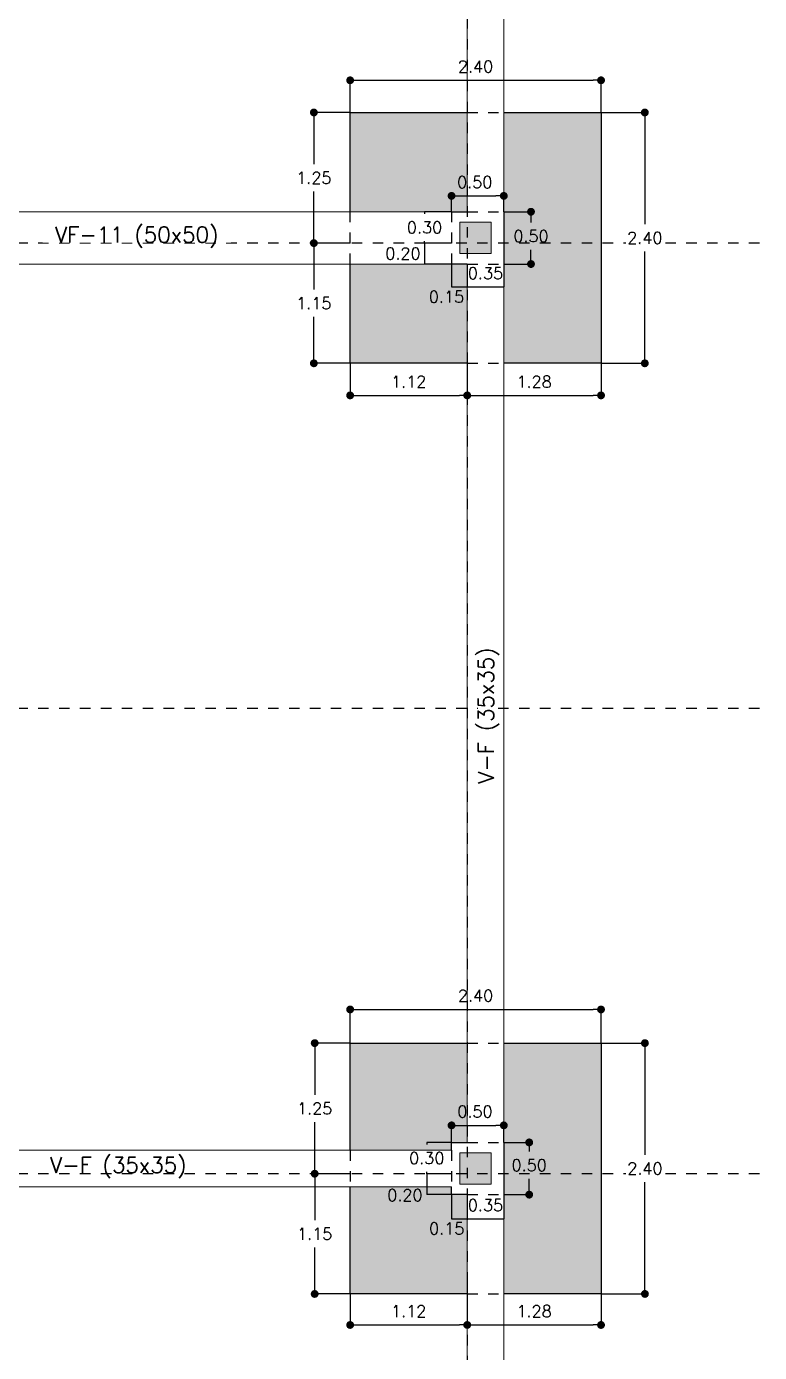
# Model space of a CAD drawing. Header units: millimetres. Extents: x 0 to 197, y -27 to 41.
# Drawn here: x 32.57 to 39.58, y 5.93 to 18.62 of the extents above; entities that cross this region are included whole.
import ezdxf

# ---------------------------------------------------------------- set-up
doc = ezdxf.new("R2010")
doc.units = ezdxf.units.MM
doc.header["$LTSCALE"] = 0.01
doc.header["$PDMODE"] = 3
doc.linetypes.add('DASHDOT', pattern=[1, 0.5, -0.25, 0, -0.25])
doc.linetypes.add('DASHED2', pattern=[0.375, 0.25, -0.125])
doc.layers.add('FC_COLUMNAS', color=5, linetype='Continuous', lineweight=15)
doc.layers.add('FC_VIGAS', color=2, linetype='Continuous', lineweight=0)
for name, color, linetype in [('FC_COTAS', 1, 'Continuous'), ('FC_COTAS @ 75', 1, 'Continuous'), ('FC_EJES', 1, 'DASHDOT'), ('FC_HATCH COLUMNAS', 253, 'Continuous'), ('FC_HATCH ZAPATAS', 254, 'Continuous'), ('FC_PEDESTAL', 4, 'Continuous'), ('FC_PROYECCION', 6, 'DASHED2'), ('FC_R-80 @ 75', 11, 'Continuous'), ('FC_ZAPATAS', 3, 'Continuous')]:
    doc.layers.add(name, color=color, linetype=linetype)
doc.styles.add('FC_TEXT', font='romans.shx', dxfattribs={"height": 0.002})
doc.styles.add('FC_TEXT1', font='romans.shx')
doc.dimstyles.new('FC_COTAS', dxfattribs={"dimtxt": 0.0015, "dimasz": 0.001, "dimexe": 0, "dimexo": 0, "dimgap": 0.001, "dimtad": 1, "dimtih": 1, "dimtoh": 1, "dimzin": 0, "dimdsep": 46, "dimtxsty": 'FC_TEXT1', "dimblk": 'DOT', "dimcen": 0.09, "dimclrd": 256, "dimclre": 256, "dimclrt": 256, "dimadec": 0, "dimazin": 0, "dimtfac": 1, "dimtix": 1, "dimtmove": 2, "dimatfit": 3, "dimfxl": 1.002, "dimtolj": 1, "dimtzin": 0, "dimlwd": -1, "dimarcsym": 0})

# ---------------------------------------------------------------- blocks, each defined once
blk = doc.blocks.new('FC_B_Ejes E5')
at = {"layer": 'FC_EJES', "ltscale": 0.6}
for p, q in [((253.075, -51.037), (253.075, -91.387)), ((255.87, -71.59), (242.678, -71.59)), ((255.87, -76.042), (242.678, -76.042)), ((255.87, -80.495), (242.678, -80.495))]:
    blk.add_line(p, q, dxfattribs=at)
blk = doc.blocks.new('FC_B_Columnas E5')
at = {"layer": 'FC_HATCH COLUMNAS', "ltscale": 1.5}
h = blk.add_hatch(color=256, dxfattribs=at)
h.dxf.hatch_style = 1
h.paths.add_polyline_path([(245.525, -53.58), (245.825, -53.58), (245.825, -53.88), (245.525, -53.88)])
h.paths.add_polyline_path([(253.005, -53.58), (253.305, -53.58), (253.305, -53.88), (253.005, -53.88)])
h.paths.add_polyline_path([(253.005, -88.73), (253.305, -88.73), (253.305, -89.03), (253.005, -89.03)])
h.paths.add_polyline_path([(245.525, -88.73), (245.825, -88.73), (245.825, -89.03), (245.525, -89.03)])
h.paths.add_polyline_path([(245.525, -62.485), (245.825, -62.485), (245.825, -62.785), (245.525, -62.785)])
h.paths.add_polyline_path([(245.525, -71.39), (245.825, -71.39), (245.825, -71.69), (245.525, -71.69)])
h.paths.add_polyline_path([(245.525, -80.295), (245.825, -80.295), (245.825, -80.595), (245.525, -80.595)])
h.paths.add_polyline_path([(253.005, -62.485), (253.305, -62.485), (253.305, -62.785), (253.005, -62.785)])
h.paths.add_polyline_path([(253.005, -71.39), (253.305, -71.39), (253.305, -71.69), (253.005, -71.69)])
h.paths.add_polyline_path([(253.005, -80.295), (253.305, -80.295), (253.305, -80.595), (253.005, -80.595)])
at = {"layer": 'FC_COLUMNAS', "ltscale": 0.6}
for points in [[(253.005, -71.39), (253.305, -71.39), (253.305, -71.69), (253.005, -71.69)], [(253.005, -80.295), (253.305, -80.295), (253.305, -80.595), (253.005, -80.595)]]:
    blk.add_lwpolyline(points, close=True, dxfattribs=at)
blk = doc.blocks.new('_Dot')
at = {"color": 0, "linetype": 'ByBlock', "lineweight": -2}
blk.add_line((-0.5, 0), (-1, 0), dxfattribs=at)
at = {"color": 0, "linetype": 'ByBlock', "const_width": 0.5}
blk.add_lwpolyline([(-0.25, 0, 1), (0.25, 0, 1)], format="xyb", close=True, dxfattribs=at)
blk = doc.blocks.new('*D286')
at = {"layer": 'Defpoints', "color": 0, "ltscale": 0.6, "transparency": 16777216}
for p in [(38.064, 17.795), (38.064, 15.395), (38.483, 15.395)]:
    blk.add_point(p, dxfattribs=at)
at = {"layer": 'FC_COTAS', "lineweight": -2, "ltscale": 0.6, "transparency": 16777216}
for p, q in [((38.064, 17.795), (38.483, 17.795)), ((38.064, 15.395), (38.483, 15.395))]:
    blk.add_line(p, q, dxfattribs=at)
at = {"layer": 'FC_COTAS', "ltscale": 0.6, "transparency": 16777216}
for p, q in [((38.483, 17.72), (38.483, 16.726)), ((38.483, 15.47), (38.483, 16.464))]:
    blk.add_line(p, q, dxfattribs=at)
at = {"layer": 'FC_COTAS', "ltscale": 0.6, "transparency": 16777216, "xscale": 0.075, "yscale": 0.075, "zscale": 0.075}
for p, rotation in [((38.483, 17.795), 90), ((38.483, 15.395), 270)]:
    blk.add_blockref('_Dot', p, dxfattribs=dict(at, rotation=rotation))
at = {"layer": 'FC_COTAS', "ltscale": 0.6, "transparency": 16777216, "insert": (38.483, 16.595), "char_height": 0.1125, "attachment_point": 5, "style": 'FC_TEXT1', "bg_fill": 3, "box_fill_scale": 1.1, "bg_fill_color": 256, "bg_fill_true_color": 13158600, "bg_fill_transparency": 0}
blk.add_mtext('\\A1;2.40', dxfattribs=at)
blk = doc.blocks.new('*D287')
at = {"layer": 'Defpoints', "color": 0, "ltscale": 0.6, "transparency": 16777216}
for p in [(38.064, 18.103), (35.664, 17.795), (38.064, 17.795)]:
    blk.add_point(p, dxfattribs=at)
at = {"layer": 'FC_COTAS', "lineweight": -2, "ltscale": 0.6, "transparency": 16777216}
for p, q in [((35.664, 17.795), (35.664, 18.103)), ((38.064, 17.795), (38.064, 18.103))]:
    blk.add_line(p, q, dxfattribs=at)
at = {"layer": 'FC_COTAS', "ltscale": 0.6, "transparency": 16777216}
blk.add_line((35.739, 18.103), (37.989, 18.103), dxfattribs=at)
at = {"layer": 'FC_COTAS', "ltscale": 0.6, "transparency": 16777216, "xscale": 0.075, "yscale": 0.075, "zscale": 0.075, "rotation": 180}
blk.add_blockref('_Dot', (35.664, 18.103), dxfattribs=at)
at = {"layer": 'FC_COTAS', "ltscale": 0.6, "transparency": 16777216, "xscale": 0.075, "yscale": 0.075, "zscale": 0.075}
blk.add_blockref('_Dot', (38.064, 18.103), dxfattribs=at)
at = {"layer": 'FC_COTAS', "ltscale": 0.6, "transparency": 16777216, "insert": (36.864, 18.234), "char_height": 0.1125, "attachment_point": 5, "style": 'FC_TEXT1'}
blk.add_mtext('\\A1;2.40', dxfattribs=at)
blk = doc.blocks.new('*D288')
at = {"layer": 'Defpoints', "color": 0, "ltscale": 0.6, "transparency": 16777216}
for p in [(35.664, 17.795), (35.317, 16.545), (35.664, 16.545)]:
    blk.add_point(p, dxfattribs=at)
at = {"layer": 'FC_COTAS', "lineweight": -2, "ltscale": 0.6, "transparency": 16777216}
for p, q in [((35.664, 17.795), (35.317, 17.795)), ((35.664, 16.545), (35.317, 16.545))]:
    blk.add_line(p, q, dxfattribs=at)
at = {"layer": 'FC_COTAS', "ltscale": 0.6, "transparency": 16777216}
for p, q in [((35.317, 17.72), (35.317, 17.301)), ((35.317, 16.62), (35.317, 17.039))]:
    blk.add_line(p, q, dxfattribs=at)
at = {"layer": 'FC_COTAS', "ltscale": 0.6, "transparency": 16777216, "xscale": 0.075, "yscale": 0.075, "zscale": 0.075}
for p, rotation in [((35.317, 17.795), 90), ((35.317, 16.545), 270)]:
    blk.add_blockref('_Dot', p, dxfattribs=dict(at, rotation=rotation))
at = {"layer": 'FC_COTAS', "ltscale": 0.6, "transparency": 16777216, "insert": (35.317, 17.17), "char_height": 0.1125, "attachment_point": 5, "style": 'FC_TEXT1'}
blk.add_mtext('\\A1;1.25', dxfattribs=at)
blk = doc.blocks.new('*D289')
at = {"layer": 'Defpoints', "color": 0, "ltscale": 0.6, "transparency": 16777216}
for p in [(35.664, 15.395), (36.784, 15.395), (36.784, 15.088)]:
    blk.add_point(p, dxfattribs=at)
at = {"layer": 'FC_COTAS', "lineweight": -2, "ltscale": 0.6, "transparency": 16777216}
for p, q in [((35.664, 15.395), (35.664, 15.088)), ((36.784, 15.395), (36.784, 15.088))]:
    blk.add_line(p, q, dxfattribs=at)
at = {"layer": 'FC_COTAS', "ltscale": 0.6, "transparency": 16777216}
blk.add_line((35.739, 15.088), (36.709, 15.088), dxfattribs=at)
at = {"layer": 'FC_COTAS', "ltscale": 0.6, "transparency": 16777216, "xscale": 0.075, "yscale": 0.075, "zscale": 0.075, "rotation": 180}
blk.add_blockref('_Dot', (35.664, 15.088), dxfattribs=at)
at = {"layer": 'FC_COTAS', "ltscale": 0.6, "transparency": 16777216, "xscale": 0.075, "yscale": 0.075, "zscale": 0.075}
blk.add_blockref('_Dot', (36.784, 15.088), dxfattribs=at)
at = {"layer": 'FC_COTAS', "ltscale": 0.6, "transparency": 16777216, "insert": (36.224, 15.219), "char_height": 0.1125, "attachment_point": 5, "style": 'FC_TEXT1'}
blk.add_mtext('\\A1;1.12', dxfattribs=at)
blk = doc.blocks.new('*D290')
at = {"layer": 'Defpoints', "color": 0, "ltscale": 0.6, "transparency": 16777216}
for p in [(37.134, 16.845), (37.134, 16.345), (37.394, 16.345)]:
    blk.add_point(p, dxfattribs=at)
at = {"layer": 'FC_COTAS', "lineweight": -2, "ltscale": 0.6, "transparency": 16777216}
for p, q in [((37.134, 16.845), (37.394, 16.845)), ((37.134, 16.345), (37.394, 16.345))]:
    blk.add_line(p, q, dxfattribs=at)
at = {"layer": 'FC_COTAS', "ltscale": 0.6, "transparency": 16777216}
for p, q in [((37.394, 16.77), (37.394, 16.743)), ((37.394, 16.42), (37.394, 16.481))]:
    blk.add_line(p, q, dxfattribs=at)
at = {"layer": 'FC_COTAS', "ltscale": 0.6, "transparency": 16777216, "xscale": 0.075, "yscale": 0.075, "zscale": 0.075}
for p, rotation in [((37.394, 16.845), 90), ((37.394, 16.345), 270)]:
    blk.add_blockref('_Dot', p, dxfattribs=dict(at, rotation=rotation))
at = {"layer": 'FC_COTAS', "ltscale": 0.6, "transparency": 16777216, "insert": (37.394, 16.612), "char_height": 0.1125, "attachment_point": 5, "style": 'FC_TEXT1'}
blk.add_mtext('\\A1;0.50', dxfattribs=at)
blk = doc.blocks.new('*D291')
at = {"layer": 'Defpoints', "color": 0, "ltscale": 0.6, "transparency": 16777216}
for p in [(37.134, 16.997), (36.634, 16.845), (37.134, 16.845)]:
    blk.add_point(p, dxfattribs=at)
at = {"layer": 'FC_COTAS', "lineweight": -2, "ltscale": 0.6, "transparency": 16777216}
for p, q in [((36.634, 16.845), (36.634, 16.997)), ((37.134, 16.845), (37.134, 16.997))]:
    blk.add_line(p, q, dxfattribs=at)
at = {"layer": 'FC_COTAS', "ltscale": 0.6, "transparency": 16777216}
blk.add_line((36.709, 16.997), (37.059, 16.997), dxfattribs=at)
at = {"layer": 'FC_COTAS', "ltscale": 0.6, "transparency": 16777216, "xscale": 0.075, "yscale": 0.075, "zscale": 0.075, "rotation": 180}
blk.add_blockref('_Dot', (36.634, 16.997), dxfattribs=at)
at = {"layer": 'FC_COTAS', "ltscale": 0.6, "transparency": 16777216, "xscale": 0.075, "yscale": 0.075, "zscale": 0.075}
blk.add_blockref('_Dot', (37.134, 16.997), dxfattribs=at)
at = {"layer": 'FC_COTAS', "ltscale": 0.6, "transparency": 16777216, "insert": (36.856, 17.128), "char_height": 0.1125, "attachment_point": 5, "style": 'FC_TEXT1'}
blk.add_mtext('\\A1;0.50', dxfattribs=at)
blk = doc.blocks.new('*D292')
at = {"layer": 'Defpoints', "color": 0, "ltscale": 0.6, "transparency": 16777216}
for p in [(36.634, 16.845), (36.376, 16.545), (36.634, 16.545)]:
    blk.add_point(p, dxfattribs=at)
at = {"layer": 'FC_COTAS', "lineweight": -2, "ltscale": 0.6, "transparency": 16777216}
for p, q in [((36.634, 16.845), (36.376, 16.845)), ((36.634, 16.545), (36.376, 16.545))]:
    blk.add_line(p, q, dxfattribs=at)
at = {"layer": 'FC_COTAS', "ltscale": 0.6, "transparency": 16777216}
for p, q in [((36.376, 16.845), (36.376, 16.826)), ((36.376, 16.545), (36.376, 16.564))]:
    blk.add_line(p, q, dxfattribs=at)
at = {"layer": 'FC_COTAS', "ltscale": 0.6, "transparency": 16777216, "insert": (36.376, 16.695), "char_height": 0.1125, "attachment_point": 5, "style": 'FC_TEXT1'}
blk.add_mtext('\\A1;0.30', dxfattribs=at)
blk = doc.blocks.new('*D293')
at = {"layer": 'Defpoints', "color": 0, "ltscale": 0.6, "transparency": 16777216}
for p in [(36.634, 16.345), (36.784, 16.345), (36.784, 16.126)]:
    blk.add_point(p, dxfattribs=at)
at = {"layer": 'FC_COTAS', "lineweight": -2, "ltscale": 0.6, "transparency": 16777216}
for p, q in [((36.634, 16.345), (36.634, 16.126)), ((36.784, 16.345), (36.784, 16.126))]:
    blk.add_line(p, q, dxfattribs=at)
at = {"layer": 'FC_COTAS', "ltscale": 0.6, "transparency": 16777216}
blk.add_line((36.634, 16.126), (36.784, 16.126), dxfattribs=at)
at = {"layer": 'FC_COTAS', "ltscale": 0.6, "transparency": 16777216, "insert": (36.586, 16.032), "char_height": 0.1125, "attachment_point": 5, "style": 'FC_TEXT1'}
blk.add_mtext('\\A1;0.15', dxfattribs=at)
blk = doc.blocks.new('*D294')
at = {"layer": 'Defpoints', "color": 0, "ltscale": 0.6, "transparency": 16777216}
for p in [(36.784, 16.345), (37.134, 16.345), (37.134, 16.126)]:
    blk.add_point(p, dxfattribs=at)
at = {"layer": 'FC_COTAS', "lineweight": -2, "ltscale": 0.6, "transparency": 16777216}
for p, q in [((36.784, 16.345), (36.784, 16.126)), ((37.134, 16.345), (37.134, 16.126))]:
    blk.add_line(p, q, dxfattribs=at)
at = {"layer": 'FC_COTAS', "ltscale": 0.6, "transparency": 16777216}
blk.add_line((36.784, 16.126), (37.134, 16.126), dxfattribs=at)
at = {"layer": 'FC_COTAS', "ltscale": 0.6, "transparency": 16777216, "insert": (36.959, 16.257), "char_height": 0.1125, "attachment_point": 5, "style": 'FC_TEXT1'}
blk.add_mtext('\\A1;0.35', dxfattribs=at)
blk = doc.blocks.new('*D295')
at = {"layer": 'Defpoints', "color": 0, "ltscale": 0.6, "transparency": 16777216}
for p in [(36.634, 16.545), (36.376, 16.345), (36.634, 16.345)]:
    blk.add_point(p, dxfattribs=at)
at = {"layer": 'FC_COTAS', "lineweight": -2, "ltscale": 0.6, "transparency": 16777216}
for p, q in [((36.634, 16.545), (36.376, 16.545)), ((36.634, 16.345), (36.376, 16.345))]:
    blk.add_line(p, q, dxfattribs=at)
at = {"layer": 'FC_COTAS', "ltscale": 0.6, "transparency": 16777216}
blk.add_line((36.376, 16.545), (36.376, 16.345), dxfattribs=at)
at = {"layer": 'FC_COTAS', "ltscale": 0.6, "transparency": 16777216, "insert": (36.169, 16.445), "char_height": 0.1125, "attachment_point": 5, "style": 'FC_TEXT1'}
blk.add_mtext('\\A1;0.20', dxfattribs=at)
blk = doc.blocks.new('*D296')
at = {"layer": 'Defpoints', "color": 0, "ltscale": 0.6, "transparency": 16777216}
for p in [(35.664, 16.545), (35.317, 15.395), (35.664, 15.395)]:
    blk.add_point(p, dxfattribs=at)
at = {"layer": 'FC_COTAS', "lineweight": -2, "ltscale": 0.6, "transparency": 16777216}
for p, q in [((35.664, 16.545), (35.317, 16.545)), ((35.664, 15.395), (35.317, 15.395))]:
    blk.add_line(p, q, dxfattribs=at)
at = {"layer": 'FC_COTAS', "ltscale": 0.6, "transparency": 16777216}
for p, q in [((35.317, 16.47), (35.317, 16.101)), ((35.317, 15.47), (35.317, 15.839))]:
    blk.add_line(p, q, dxfattribs=at)
at = {"layer": 'FC_COTAS', "ltscale": 0.6, "transparency": 16777216, "xscale": 0.075, "yscale": 0.075, "zscale": 0.075}
for p, rotation in [((35.317, 16.545), 90), ((35.317, 15.395), 270)]:
    blk.add_blockref('_Dot', p, dxfattribs=dict(at, rotation=rotation))
at = {"layer": 'FC_COTAS', "ltscale": 0.6, "transparency": 16777216, "insert": (35.317, 15.97), "char_height": 0.1125, "attachment_point": 5, "style": 'FC_TEXT1'}
blk.add_mtext('\\A1;1.15', dxfattribs=at)
blk = doc.blocks.new('*D297')
at = {"layer": 'Defpoints', "color": 0, "ltscale": 0.6, "transparency": 16777216}
for p in [(36.784, 15.395), (38.064, 15.395), (38.064, 15.088)]:
    blk.add_point(p, dxfattribs=at)
at = {"layer": 'FC_COTAS', "lineweight": -2, "ltscale": 0.6, "transparency": 16777216}
for p, q in [((36.784, 15.395), (36.784, 15.088)), ((38.064, 15.395), (38.064, 15.088))]:
    blk.add_line(p, q, dxfattribs=at)
at = {"layer": 'FC_COTAS', "ltscale": 0.6, "transparency": 16777216}
blk.add_line((36.859, 15.088), (37.989, 15.088), dxfattribs=at)
at = {"layer": 'FC_COTAS', "ltscale": 0.6, "transparency": 16777216, "xscale": 0.075, "yscale": 0.075, "zscale": 0.075, "rotation": 180}
blk.add_blockref('_Dot', (36.784, 15.088), dxfattribs=at)
at = {"layer": 'FC_COTAS', "ltscale": 0.6, "transparency": 16777216, "xscale": 0.075, "yscale": 0.075, "zscale": 0.075}
blk.add_blockref('_Dot', (38.064, 15.088), dxfattribs=at)
at = {"layer": 'FC_COTAS', "ltscale": 0.6, "transparency": 16777216, "insert": (37.424, 15.219), "char_height": 0.1125, "attachment_point": 5, "style": 'FC_TEXT1'}
blk.add_mtext('\\A1;1.28', dxfattribs=at)
blk = doc.blocks.new('*D298')
at = {"layer": 'Defpoints', "color": 0, "ltscale": 0.6, "transparency": 16777216}
for p in [(38.064, 8.89), (38.064, 6.49), (38.484, 6.49)]:
    blk.add_point(p, dxfattribs=at)
at = {"layer": 'FC_COTAS', "lineweight": -2, "ltscale": 0.6, "transparency": 16777216}
for p, q in [((38.064, 8.89), (38.484, 8.89)), ((38.064, 6.49), (38.484, 6.49))]:
    blk.add_line(p, q, dxfattribs=at)
at = {"layer": 'FC_COTAS', "ltscale": 0.6, "transparency": 16777216}
for p, q in [((38.484, 8.815), (38.484, 7.821)), ((38.484, 6.565), (38.484, 7.559))]:
    blk.add_line(p, q, dxfattribs=at)
at = {"layer": 'FC_COTAS', "ltscale": 0.6, "transparency": 16777216, "xscale": 0.075, "yscale": 0.075, "zscale": 0.075}
for p, rotation in [((38.484, 8.89), 90), ((38.484, 6.49), 270)]:
    blk.add_blockref('_Dot', p, dxfattribs=dict(at, rotation=rotation))
at = {"layer": 'FC_COTAS', "ltscale": 0.6, "transparency": 16777216, "insert": (38.484, 7.69), "char_height": 0.1125, "attachment_point": 5, "style": 'FC_TEXT1', "bg_fill": 3, "box_fill_scale": 1.1, "bg_fill_color": 256, "bg_fill_true_color": 13158600, "bg_fill_transparency": 0}
blk.add_mtext('\\A1;2.40', dxfattribs=at)
blk = doc.blocks.new('*D299')
at = {"layer": 'Defpoints', "color": 0, "ltscale": 0.6, "transparency": 16777216}
for p in [(38.064, 9.212), (35.664, 8.89), (38.064, 8.89)]:
    blk.add_point(p, dxfattribs=at)
at = {"layer": 'FC_COTAS', "lineweight": -2, "ltscale": 0.6, "transparency": 16777216}
for p, q in [((35.664, 8.89), (35.664, 9.212)), ((38.064, 8.89), (38.064, 9.212))]:
    blk.add_line(p, q, dxfattribs=at)
at = {"layer": 'FC_COTAS', "ltscale": 0.6, "transparency": 16777216}
blk.add_line((35.739, 9.212), (37.989, 9.212), dxfattribs=at)
at = {"layer": 'FC_COTAS', "ltscale": 0.6, "transparency": 16777216, "xscale": 0.075, "yscale": 0.075, "zscale": 0.075, "rotation": 180}
blk.add_blockref('_Dot', (35.664, 9.212), dxfattribs=at)
at = {"layer": 'FC_COTAS', "ltscale": 0.6, "transparency": 16777216, "xscale": 0.075, "yscale": 0.075, "zscale": 0.075}
blk.add_blockref('_Dot', (38.064, 9.212), dxfattribs=at)
at = {"layer": 'FC_COTAS', "ltscale": 0.6, "transparency": 16777216, "insert": (36.864, 9.344), "char_height": 0.1125, "attachment_point": 5, "style": 'FC_TEXT1'}
blk.add_mtext('\\A1;2.40', dxfattribs=at)
blk = doc.blocks.new('*D300')
at = {"layer": 'Defpoints', "color": 0, "ltscale": 0.6, "transparency": 16777216}
for p in [(35.664, 8.89), (35.325, 7.64), (35.664, 7.64)]:
    blk.add_point(p, dxfattribs=at)
at = {"layer": 'FC_COTAS', "lineweight": -2, "ltscale": 0.6, "transparency": 16777216}
for p, q in [((35.664, 8.89), (35.325, 8.89)), ((35.664, 7.64), (35.325, 7.64))]:
    blk.add_line(p, q, dxfattribs=at)
at = {"layer": 'FC_COTAS', "ltscale": 0.6, "transparency": 16777216}
for p, q in [((35.325, 8.815), (35.325, 8.396)), ((35.325, 7.715), (35.325, 8.134))]:
    blk.add_line(p, q, dxfattribs=at)
at = {"layer": 'FC_COTAS', "ltscale": 0.6, "transparency": 16777216, "xscale": 0.075, "yscale": 0.075, "zscale": 0.075}
for p, rotation in [((35.325, 8.89), 90), ((35.325, 7.64), 270)]:
    blk.add_blockref('_Dot', p, dxfattribs=dict(at, rotation=rotation))
at = {"layer": 'FC_COTAS', "ltscale": 0.6, "transparency": 16777216, "insert": (35.325, 8.265), "char_height": 0.1125, "attachment_point": 5, "style": 'FC_TEXT1'}
blk.add_mtext('\\A1;1.25', dxfattribs=at)
blk = doc.blocks.new('*D301')
at = {"layer": 'Defpoints', "color": 0, "ltscale": 0.6, "transparency": 16777216}
for p in [(35.664, 6.49), (36.784, 6.49), (36.784, 6.193)]:
    blk.add_point(p, dxfattribs=at)
at = {"layer": 'FC_COTAS', "lineweight": -2, "ltscale": 0.6, "transparency": 16777216}
for p, q in [((35.664, 6.49), (35.664, 6.193)), ((36.784, 6.49), (36.784, 6.193))]:
    blk.add_line(p, q, dxfattribs=at)
at = {"layer": 'FC_COTAS', "ltscale": 0.6, "transparency": 16777216}
blk.add_line((35.739, 6.193), (36.709, 6.193), dxfattribs=at)
at = {"layer": 'FC_COTAS', "ltscale": 0.6, "transparency": 16777216, "xscale": 0.075, "yscale": 0.075, "zscale": 0.075, "rotation": 180}
blk.add_blockref('_Dot', (35.664, 6.193), dxfattribs=at)
at = {"layer": 'FC_COTAS', "ltscale": 0.6, "transparency": 16777216, "xscale": 0.075, "yscale": 0.075, "zscale": 0.075}
blk.add_blockref('_Dot', (36.784, 6.193), dxfattribs=at)
at = {"layer": 'FC_COTAS', "ltscale": 0.6, "transparency": 16777216, "insert": (36.224, 6.325), "char_height": 0.1125, "attachment_point": 5, "style": 'FC_TEXT1'}
blk.add_mtext('\\A1;1.12', dxfattribs=at)
blk = doc.blocks.new('*D239')
at = {"layer": 'Defpoints', "color": 0, "ltscale": 0.6, "transparency": 16777216}
for p in [(37.134, 8.103), (36.634, 7.94), (37.134, 7.94)]:
    blk.add_point(p, dxfattribs=at)
at = {"layer": 'FC_COTAS', "lineweight": -2, "ltscale": 0.6, "transparency": 16777216}
for p, q in [((36.634, 7.94), (36.634, 8.103)), ((37.134, 7.94), (37.134, 8.103))]:
    blk.add_line(p, q, dxfattribs=at)
at = {"layer": 'FC_COTAS', "ltscale": 0.6, "transparency": 16777216}
blk.add_line((36.709, 8.103), (37.059, 8.103), dxfattribs=at)
at = {"layer": 'FC_COTAS', "ltscale": 0.6, "transparency": 16777216, "xscale": 0.075, "yscale": 0.075, "zscale": 0.075, "rotation": 180}
blk.add_blockref('_Dot', (36.634, 8.103), dxfattribs=at)
at = {"layer": 'FC_COTAS', "ltscale": 0.6, "transparency": 16777216, "xscale": 0.075, "yscale": 0.075, "zscale": 0.075}
blk.add_blockref('_Dot', (37.134, 8.103), dxfattribs=at)
at = {"layer": 'FC_COTAS', "ltscale": 0.6, "transparency": 16777216, "insert": (36.858, 8.235), "char_height": 0.1125, "attachment_point": 5, "style": 'FC_TEXT1'}
blk.add_mtext('\\A1;0.50', dxfattribs=at)
blk = doc.blocks.new('*D240')
at = {"layer": 'Defpoints', "color": 0, "ltscale": 0.6, "transparency": 16777216}
for p in [(37.134, 7.94), (37.134, 7.44), (37.377, 7.44)]:
    blk.add_point(p, dxfattribs=at)
at = {"layer": 'FC_COTAS', "lineweight": -2, "ltscale": 0.6, "transparency": 16777216}
for p, q in [((37.134, 7.94), (37.377, 7.94)), ((37.134, 7.44), (37.377, 7.44))]:
    blk.add_line(p, q, dxfattribs=at)
at = {"layer": 'FC_COTAS', "ltscale": 0.6, "transparency": 16777216}
for p, q in [((37.377, 7.865), (37.377, 7.853)), ((37.377, 7.515), (37.377, 7.59))]:
    blk.add_line(p, q, dxfattribs=at)
at = {"layer": 'FC_COTAS', "ltscale": 0.6, "transparency": 16777216, "xscale": 0.075, "yscale": 0.075, "zscale": 0.075}
for p, rotation in [((37.377, 7.94), 90), ((37.377, 7.44), 270)]:
    blk.add_blockref('_Dot', p, dxfattribs=dict(at, rotation=rotation))
at = {"layer": 'FC_COTAS', "ltscale": 0.6, "transparency": 16777216, "insert": (37.377, 7.721), "char_height": 0.1125, "attachment_point": 5, "style": 'FC_TEXT1'}
blk.add_mtext('\\A1;0.50', dxfattribs=at)
blk = doc.blocks.new('*D241')
at = {"layer": 'Defpoints', "color": 0, "ltscale": 0.6, "transparency": 16777216}
for p in [(36.634, 7.94), (36.397, 7.64), (36.634, 7.64)]:
    blk.add_point(p, dxfattribs=at)
at = {"layer": 'FC_COTAS', "lineweight": -2, "ltscale": 0.6, "transparency": 16777216}
for p, q in [((36.634, 7.94), (36.397, 7.94)), ((36.634, 7.64), (36.397, 7.64))]:
    blk.add_line(p, q, dxfattribs=at)
at = {"layer": 'FC_COTAS', "ltscale": 0.6, "transparency": 16777216}
for p, q in [((36.397, 7.94), (36.397, 7.921)), ((36.397, 7.64), (36.397, 7.659))]:
    blk.add_line(p, q, dxfattribs=at)
at = {"layer": 'FC_COTAS', "ltscale": 0.6, "transparency": 16777216, "insert": (36.397, 7.79), "char_height": 0.1125, "attachment_point": 5, "style": 'FC_TEXT1'}
blk.add_mtext('\\A1;0.30', dxfattribs=at)
blk = doc.blocks.new('*D242')
at = {"layer": 'Defpoints', "color": 0, "ltscale": 0.6, "transparency": 16777216}
for p in [(36.634, 7.44), (36.784, 7.44), (36.784, 7.208)]:
    blk.add_point(p, dxfattribs=at)
at = {"layer": 'FC_COTAS', "lineweight": -2, "ltscale": 0.6, "transparency": 16777216}
for p, q in [((36.634, 7.44), (36.634, 7.208)), ((36.784, 7.44), (36.784, 7.208))]:
    blk.add_line(p, q, dxfattribs=at)
at = {"layer": 'FC_COTAS', "ltscale": 0.6, "transparency": 16777216}
blk.add_line((36.634, 7.208), (36.784, 7.208), dxfattribs=at)
at = {"layer": 'FC_COTAS', "ltscale": 0.6, "transparency": 16777216, "insert": (36.588, 7.116), "char_height": 0.1125, "attachment_point": 5, "style": 'FC_TEXT1'}
blk.add_mtext('\\A1;0.15', dxfattribs=at)
blk = doc.blocks.new('*D243')
at = {"layer": 'Defpoints', "color": 0, "ltscale": 0.6, "transparency": 16777216}
for p in [(36.784, 7.44), (37.134, 7.44), (37.134, 7.208)]:
    blk.add_point(p, dxfattribs=at)
at = {"layer": 'FC_COTAS', "lineweight": -2, "ltscale": 0.6, "transparency": 16777216}
for p, q in [((36.784, 7.44), (36.784, 7.208)), ((37.134, 7.44), (37.134, 7.208))]:
    blk.add_line(p, q, dxfattribs=at)
at = {"layer": 'FC_COTAS', "ltscale": 0.6, "transparency": 16777216}
blk.add_line((36.784, 7.208), (37.134, 7.208), dxfattribs=at)
at = {"layer": 'FC_COTAS', "ltscale": 0.6, "transparency": 16777216, "insert": (36.959, 7.339), "char_height": 0.1125, "attachment_point": 5, "style": 'FC_TEXT1'}
blk.add_mtext('\\A1;0.35', dxfattribs=at)
blk = doc.blocks.new('*D244')
at = {"layer": 'Defpoints', "color": 0, "ltscale": 0.6, "transparency": 16777216}
for p in [(36.634, 7.64), (36.397, 7.44), (36.634, 7.44)]:
    blk.add_point(p, dxfattribs=at)
at = {"layer": 'FC_COTAS', "lineweight": -2, "ltscale": 0.6, "transparency": 16777216}
for p, q in [((36.634, 7.64), (36.397, 7.64)), ((36.634, 7.44), (36.397, 7.44))]:
    blk.add_line(p, q, dxfattribs=at)
at = {"layer": 'FC_COTAS', "ltscale": 0.6, "transparency": 16777216}
blk.add_line((36.397, 7.64), (36.397, 7.44), dxfattribs=at)
at = {"layer": 'FC_COTAS', "ltscale": 0.6, "transparency": 16777216, "insert": (36.188, 7.435), "char_height": 0.1125, "attachment_point": 5, "style": 'FC_TEXT1'}
blk.add_mtext('\\A1;0.20', dxfattribs=at)
blk = doc.blocks.new('*D245')
at = {"layer": 'Defpoints', "color": 0, "ltscale": 0.6, "transparency": 16777216}
for p in [(35.664, 7.64), (35.325, 6.49), (35.664, 6.49)]:
    blk.add_point(p, dxfattribs=at)
at = {"layer": 'FC_COTAS', "lineweight": -2, "ltscale": 0.6, "transparency": 16777216}
for p, q in [((35.664, 7.64), (35.325, 7.64)), ((35.664, 6.49), (35.325, 6.49))]:
    blk.add_line(p, q, dxfattribs=at)
at = {"layer": 'FC_COTAS', "ltscale": 0.6, "transparency": 16777216}
for p, q in [((35.325, 7.565), (35.325, 7.196)), ((35.325, 6.565), (35.325, 6.934))]:
    blk.add_line(p, q, dxfattribs=at)
at = {"layer": 'FC_COTAS', "ltscale": 0.6, "transparency": 16777216, "xscale": 0.075, "yscale": 0.075, "zscale": 0.075}
for p, rotation in [((35.325, 7.64), 90), ((35.325, 6.49), 270)]:
    blk.add_blockref('_Dot', p, dxfattribs=dict(at, rotation=rotation))
at = {"layer": 'FC_COTAS', "ltscale": 0.6, "transparency": 16777216, "insert": (35.325, 7.065), "char_height": 0.1125, "attachment_point": 5, "style": 'FC_TEXT1'}
blk.add_mtext('\\A1;1.15', dxfattribs=at)
blk = doc.blocks.new('*D246')
at = {"layer": 'Defpoints', "color": 0, "ltscale": 0.6, "transparency": 16777216}
for p in [(36.784, 6.638), (38.064, 6.49), (38.064, 6.193)]:
    blk.add_point(p, dxfattribs=at)
at = {"layer": 'FC_COTAS', "lineweight": -2, "ltscale": 0.6, "transparency": 16777216}
for p, q in [((36.784, 6.638), (36.784, 6.193)), ((38.064, 6.49), (38.064, 6.193))]:
    blk.add_line(p, q, dxfattribs=at)
at = {"layer": 'FC_COTAS', "ltscale": 0.6, "transparency": 16777216}
blk.add_line((36.859, 6.193), (37.989, 6.193), dxfattribs=at)
at = {"layer": 'FC_COTAS', "ltscale": 0.6, "transparency": 16777216, "xscale": 0.075, "yscale": 0.075, "zscale": 0.075, "rotation": 180}
blk.add_blockref('_Dot', (36.784, 6.193), dxfattribs=at)
at = {"layer": 'FC_COTAS', "ltscale": 0.6, "transparency": 16777216, "xscale": 0.075, "yscale": 0.075, "zscale": 0.075}
blk.add_blockref('_Dot', (38.064, 6.193), dxfattribs=at)
at = {"layer": 'FC_COTAS', "ltscale": 0.6, "transparency": 16777216, "insert": (37.424, 6.325), "char_height": 0.1125, "attachment_point": 5, "style": 'FC_TEXT1'}
blk.add_mtext('\\A1;1.28', dxfattribs=at)

msp = doc.modelspace()

# ---------------------------------------------------------------- hatches: boundary and pattern name
at = {"layer": 'FC_HATCH ZAPATAS', "ltscale": 0.6}
h = msp.add_hatch(color=256, dxfattribs=at)
h.dxf.hatch_style = 1
h.paths.add_polyline_path([(36.7843, 17.7951), (35.6643, 17.7951), (35.6643, 16.8451), (36.6343, 16.8451), (36.7843, 16.8451)])
h.paths.add_polyline_path([(36.7843, 16.3451), (36.6343, 16.3451), (35.6643, 16.3451), (35.6643, 15.3951), (36.7843, 15.3951)])
h.paths.add_polyline_path([(38.0643, 16.5449), (37.1343, 16.5449), (37.1343, 16.3451), (37.1343, 15.3951), (38.0643, 15.3951)])
h.paths.add_polyline_path([(38.0643, 17.7951), (37.1343, 17.7951), (37.1343, 16.8451), (37.1343, 16.5449), (38.0643, 16.5449)])
h = msp.add_hatch(color=256, dxfattribs=at)
h.dxf.hatch_style = 1
h.paths.add_polyline_path([(36.7843, 8.8899), (35.6643, 8.8899), (35.6643, 7.8649), (36.6343, 7.8649), (36.6343, 7.9399), (36.7843, 7.9399)])
h.paths.add_polyline_path([(36.7843, 7.4399), (36.6343, 7.4399), (36.6343, 7.5149), (35.6643, 7.5149), (35.6643, 6.4899), (36.7843, 6.4899)])
h.paths.add_polyline_path([(38.0643, 7.6401), (37.1343, 7.6401), (37.1343, 7.4399), (37.1343, 6.4899), (38.0643, 6.4899)])
h.paths.add_polyline_path([(38.0643, 8.8899), (37.1343, 8.8899), (37.1343, 7.9399), (37.1343, 7.6401), (38.0643, 7.6401)])

# ---------------------------------------------------------------- linework, layer by layer
at = {"layer": 'FC_PEDESTAL', "ltscale": 0.6}
for points in [[(36.6343, 16.8451), (36.6343, 16.8451), (36.7843, 16.8451)], [(37.1343, 16.8451), (37.1343, 16.3451)], [(36.7843, 16.3451), (36.6343, 16.3451)], [(36.6343, 7.8649), (36.6343, 7.9399), (36.7843, 7.9399)], [(37.1343, 7.9399), (37.1343, 7.4399)], [(36.7843, 7.4399), (36.6343, 7.4399), (36.6343, 7.5149)]]:
    msp.add_lwpolyline(points, dxfattribs=at)
at = {"layer": 'FC_PROYECCION', "ltscale": 0.6}
for points in [[(36.7843, 17.7951), (37.1343, 17.7951)], [(35.6643, 16.3451), (35.6643, 16.8451)], [(36.6343, 16.8451), (36.6343, 16.3451)], [(36.7843, 16.8451), (37.1343, 16.8451)], [(36.7843, 16.3451), (37.1343, 16.3451)], [(36.7843, 15.3951), (37.1343, 15.3951)], [(36.7843, 8.8899), (37.1343, 8.8899)], [(36.7843, 7.9399), (37.1343, 7.9399)], [(35.6643, 7.8649), (35.6643, 7.5149)], [(36.6343, 7.8649), (36.6343, 7.5149)], [(36.7843, 7.4399), (37.1343, 7.4399)], [(36.7843, 6.4899), (37.1343, 6.4899)]]:
    msp.add_lwpolyline(points, dxfattribs=at)
at = {"layer": 'FC_VIGAS', "ltscale": 0.6}
for points in [[(36.7843, 16.8451), (36.7843, 25.2501)], [(37.1343, 16.8451), (37.1343, 25.2501)], [(36.6343, 16.8451), (29.6143, 16.8451)], [(29.6143, 16.3451), (36.6343, 16.3451)], [(36.7843, 7.9399), (36.7843, 16.3451)], [(37.1343, 7.9399), (37.1343, 16.3451)], [(36.6343, 7.8649), (29.6143, 7.8649)], [(36.6343, 7.5149), (29.6143, 7.5149)], [(36.7843, 7.4399), (36.7843, -0.4951)], [(37.1343, 7.4399), (37.1343, -0.4951)]]:
    msp.add_lwpolyline(points, dxfattribs=at)
at = {"layer": 'FC_ZAPATAS', "ltscale": 0.6}
for points in [[(35.6643, 16.8451), (35.6643, 17.7951), (36.7843, 17.7951)], [(37.1343, 17.7951), (38.0643, 17.7951), (38.0643, 15.3951), (37.1343, 15.3951)], [(36.7843, 15.3951), (35.6643, 15.3951), (35.6643, 16.3451)], [(35.6643, 7.8649), (35.6643, 8.8899), (36.7843, 8.8899)], [(37.1343, 8.8899), (38.0643, 8.8899), (38.0643, 6.4899), (37.1343, 6.4899)], [(36.7843, 6.4899), (35.6643, 6.4899), (35.6643, 7.5149)]]:
    msp.add_lwpolyline(points, dxfattribs=at)

# ---------------------------------------------------------------- block references
at = {"layer": 'FC_COTAS'}
for name in ['FC_B_Ejes E5', 'FC_B_Columnas E5']:
    msp.add_blockref(name, (-216.2904, 88.1348), dxfattribs=at)

# ---------------------------------------------------------------- dimensions: what is measured, and where the dimension line sits
at = {"layer": 'FC_COTAS @ 75', "ltscale": 0.6}
for base, p1, p2, picture, middle in [((35.3168, 16.5449), (35.6643, 17.7951), (35.6643, 16.5449), '*D288', (35.3168, 17.17)), ((36.3763, 16.5449), (36.6343, 16.8451), (36.6343, 16.5449), '*D292', (36.3763, 16.695)), ((35.3168, 15.3951), (35.6643, 16.5449), (35.6643, 15.3951), '*D296', (35.3168, 15.97)), ((35.3248, 7.6401), (35.6643, 8.8899), (35.6643, 7.6401), '*D300', (35.3248, 8.265)), ((36.3967, 7.6401), (36.6343, 7.9399), (36.6343, 7.6401), '*D241', (36.3967, 7.79)), ((35.3248, 6.4899), (35.6643, 7.6401), (35.6643, 6.4899), '*D245', (35.3248, 7.065))]:
    dim = msp.add_linear_dim(base=base, p1=p1, p2=p2, angle=90, dimstyle='FC_COTAS', override={"dimscale": 75, "dimtix": 1, "dimtofl": 1, "dimtmove": 2, "dimatfit": 3}, dxfattribs=at)
    dim.commit()
    dim.dimension.update_dxf_attribs({"geometry": picture, "text_midpoint": middle})
for base, p1, p2, picture, middle in [((37.1343, 16.9965), (36.6343, 16.8451), (37.1343, 16.8451), '*D291', (36.8557, 17.1278)), ((36.7843, 16.1255), (36.6343, 16.3451), (36.7843, 16.3451), '*D293', (36.5859, 16.0319)), ((37.1343, 8.1034), (36.6343, 7.9399), (37.1343, 7.9399), '*D239', (36.8575, 8.2346)), ((36.7843, 7.2078), (36.6343, 7.4399), (36.7843, 7.4399), '*D242', (36.5885, 7.1159))]:
    dim = msp.add_linear_dim(base=base, p1=p1, p2=p2, dimstyle='FC_COTAS', override={"dimscale": 75, "dimtix": 1, "dimtofl": 1, "dimtmove": 2, "dimatfit": 3}, dxfattribs=at)
    dim.commit()
    dim.dimension.update_dxf_attribs({"geometry": picture, "text_midpoint": middle, "dimtype": 128})
for base, p1, p2, picture, middle in [((37.3939, 16.3451), (37.1343, 16.8451), (37.1343, 16.3451), '*D290', (37.3939, 16.612)), ((36.3763, 16.3451), (36.6343, 16.5449), (36.6343, 16.3451), '*D295', (36.1689, 16.445)), ((37.3769, 7.4399), (37.1343, 7.9399), (37.1343, 7.4399), '*D240', (37.3769, 7.7214)), ((36.3967, 7.4399), (36.6343, 7.6401), (36.6343, 7.4399), '*D244', (36.1882, 7.4354))]:
    dim = msp.add_linear_dim(base=base, p1=p1, p2=p2, angle=90, dimstyle='FC_COTAS', override={"dimscale": 75, "dimtix": 1, "dimtofl": 1, "dimtmove": 2, "dimatfit": 3}, dxfattribs=at)
    dim.commit()
    dim.dimension.update_dxf_attribs({"geometry": picture, "text_midpoint": middle, "dimtype": 128})
for base, p1, p2, picture, middle in [((37.1343, 16.1255), (36.7843, 16.3451), (37.1343, 16.3451), '*D294', (36.9593, 16.2568)), ((36.7843, 15.0876), (35.6643, 15.3951), (36.7843, 15.3951), '*D289', (36.2243, 15.2188)), ((37.1343, 7.2078), (36.7843, 7.4399), (37.1343, 7.4399), '*D243', (36.9593, 7.3391)), ((36.7843, 6.1933), (35.6643, 6.4899), (36.7843, 6.4899), '*D301', (36.2243, 6.3246))]:
    dim = msp.add_linear_dim(base=base, p1=p1, p2=p2, dimstyle='FC_COTAS', override={"dimscale": 75, "dimtix": 1, "dimtofl": 1, "dimtmove": 2, "dimatfit": 3}, dxfattribs=at)
    dim.commit()
    dim.dimension.update_dxf_attribs({"geometry": picture, "text_midpoint": middle})

# ---------------------------------------------------------------- next in the draw order: texts
at = {"layer": 'FC_R-80 @ 75', "char_height": 0.15, "attachment_point": 5, "style": 'FC_TEXT', "bg_fill": 3, "box_fill_scale": 1, "bg_fill_color": 256, "bg_fill_transparency": 0}
for s, insert, width in [('VF-11 (50x50)', (33.6231, 16.6001), 1.800695), ('V-F (35x35)', (33.4469, 7.6985), 1.480071)]:
    msp.add_mtext(s, dxfattribs=dict(at, insert=insert, width=width))
at = {"layer": 'FC_R-80 @ 75', "insert": (36.9886, 12.0246), "char_height": 0.15, "width": 1.480071, "attachment_point": 5, "rotation": 90, "style": 'FC_TEXT', "bg_fill": 3, "box_fill_scale": 1, "bg_fill_color": 256, "bg_fill_transparency": 0}
msp.add_mtext('V-F (35x35)', dxfattribs=at)

# ---------------------------------------------------------------- next in the draw order: dimensions: what is measured, and where the dimension line sits
at = {"layer": 'FC_COTAS @ 75', "ltscale": 0.6}
for base, p1, p2, picture, middle in [((38.4833, 15.3951), (38.0643, 17.7951), (38.0643, 15.3951), '*D286', (38.4833, 16.5951)), ((38.4843, 6.4899), (38.0643, 8.8899), (38.0643, 6.4899), '*D298', (38.4843, 7.6899))]:
    dim = msp.add_linear_dim(base=base, p1=p1, p2=p2, angle=90, dimstyle='FC_COTAS', override={"dimscale": 75, "dimtix": 1, "dimtofl": 1, "dimtmove": 2, "dimatfit": 3, "dimtfill": 1}, dxfattribs=at)
    dim.commit()
    dim.dimension.update_dxf_attribs({"geometry": picture, "text_midpoint": middle})

# ---------------------------------------------------------------- next in the draw order: dimensions: what is measured, and where the dimension line sits
dim = msp.add_linear_dim(base=(38.0643, 18.1032), p1=(35.6643, 17.7951), p2=(38.0643, 17.7951), dimstyle='FC_COTAS', override={"dimscale": 75, "dimtix": 1, "dimtofl": 1, "dimtmove": 2, "dimatfit": 3}, dxfattribs=at)
dim.commit()
dim.dimension.update_dxf_attribs({"geometry": '*D287', "text_midpoint": (36.8643, 18.2344), "dimtype": 128})
for base, p1, p2, picture, middle in [((38.0643, 15.0876), (36.7843, 15.3951), (38.0643, 15.3951), '*D297', (37.4243, 15.2188)), ((38.0643, 9.2123), (35.6643, 8.8899), (38.0643, 8.8899), '*D299', (36.8643, 9.3435)), ((38.0643, 6.1933), (36.7843, 6.6384), (38.0643, 6.4899), '*D246', (37.4243, 6.3246))]:
    dim = msp.add_linear_dim(base=base, p1=p1, p2=p2, dimstyle='FC_COTAS', override={"dimscale": 75, "dimtix": 1, "dimtofl": 1, "dimtmove": 2, "dimatfit": 3}, dxfattribs=at)
    dim.commit()
    dim.dimension.update_dxf_attribs({"geometry": picture, "text_midpoint": middle})

doc.saveas('drawing.dxf')
